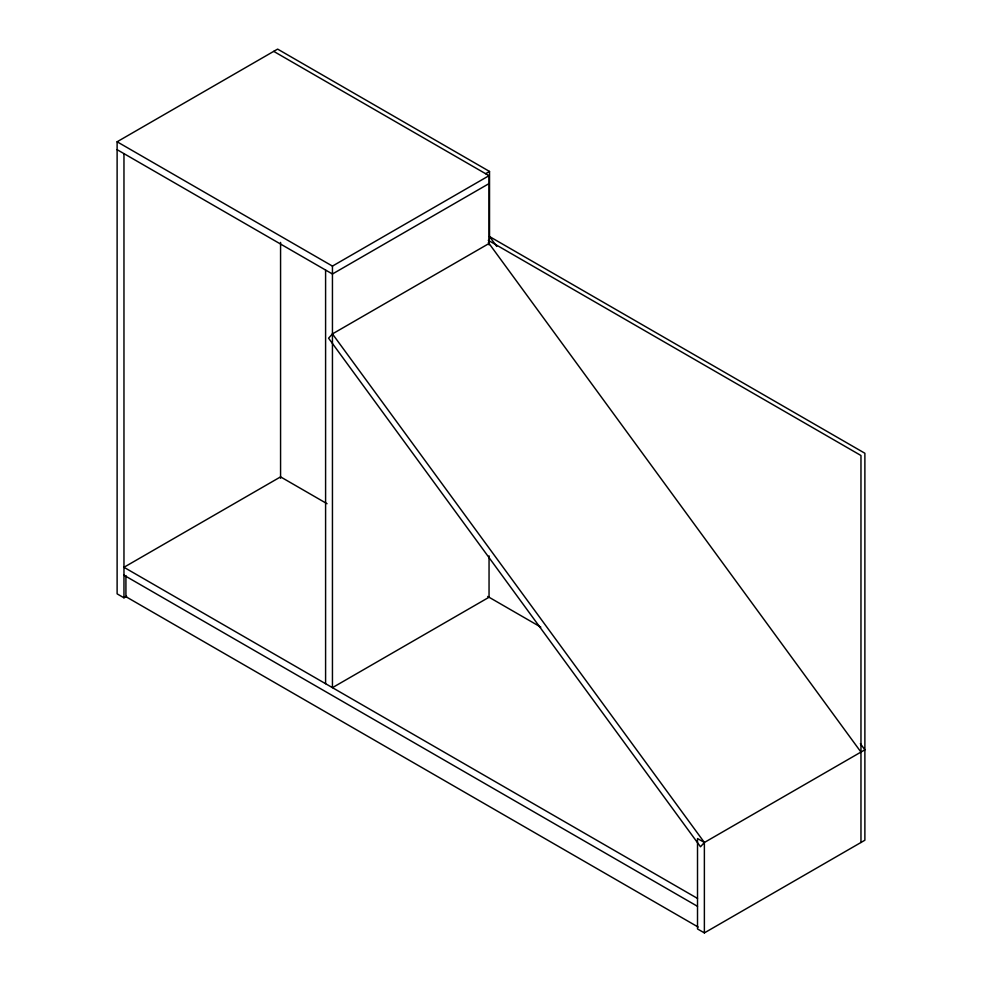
<?xml version="1.0" encoding="UTF-8"?>
<svg xmlns="http://www.w3.org/2000/svg" width="982" height="982" viewBox="0 0 982 982"><rect width="100%" height="100%" fill="white"/><g stroke="black" fill="none" stroke-linecap="round" stroke-linejoin="round"><path stroke-width="1.47" d="M489.048 243.487L332.444 333.905L328.577 338.201L700.497 846.779L704.376 842.482L864.884 749.806L860.367 743.632M126.617 596.27L123.965 597.805L117.116 593.852L117.116 141.776L277.624 49.1L489.527 171.445L489.527 238.871M485.611 173.704L489.527 171.445M117.116 141.776L332.444 266.097L489.048 175.68L489.048 244.874M489.048 183.585L332.444 274.003L117.116 149.681M704.376 932.9L704.376 842.482L697.515 838.53L697.515 928.947L704.376 932.9L864.884 840.224L864.884 453.254L489.527 236.552L496.769 246.445M273.708 51.359L489.048 175.68M488.275 240.332L860.968 455.513L860.968 842.482M327.031 503.705L280.57 476.871L123.965 567.289L697.515 898.432M487.686 596.455L540.787 627.117M123.965 575.207L697.515 906.337M698.153 927.045L125.917 596.675L125.917 575.575M488.336 242.517L860.968 752.077M332.444 333.905L704.376 842.482M489.048 555.873L489.048 597.24L332.444 687.658L332.444 266.097M325.594 270.05L325.594 683.693M280.57 242.419L280.57 478.295M123.965 153.646L123.965 597.805"/></g></svg>
